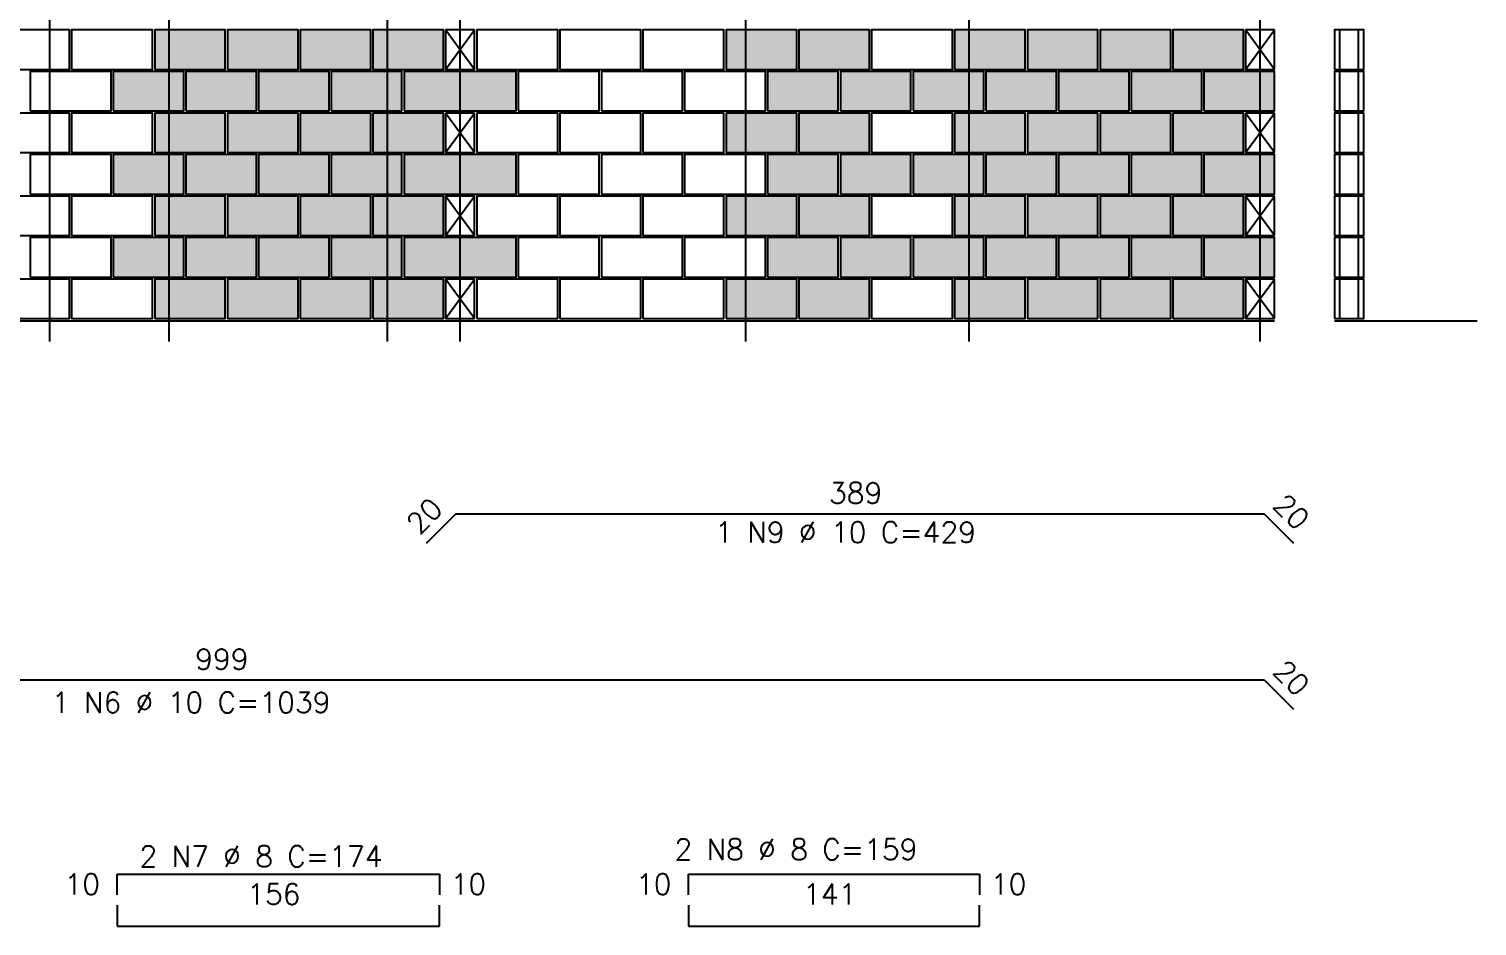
# Model space of a CAD drawing. Extents: x -1.9 to 86, y -1.5 to 61.
# Drawn here: x 36.5 to 50.43, y 43.11 to 51.75 of the extents above; entities that cross this region are included whole.
import ezdxf

# ---------------------------------------------------------------- set-up
doc = ezdxf.new("R2010")
doc.units = 0
doc.header["$MEASUREMENT"] = 0
for name, color, linetype in [('PENA_02', 2, 'CONTINUOUS'), ('PENA_03', 3, 'CONTINUOUS'), ('PENA_05', 5, 'CONTINUOUS'), ('PENA_19', 240, 'CONTINUOUS'), ('PENA_21', 100, 'CONTINUOUS')]:
    doc.layers.add(name, color=color, linetype=linetype)
doc.styles.get("Standard").update_dxf_attribs({"font": 'ROMANS.SHX'})

msp = doc.modelspace()

# ---------------------------------------------------------------- linework, layer by layer
at = {"layer": 'PENA_02', "linetype": 'Continuous'}
for p, q in [((40.785295, 51.738602), (40.505295, 51.738602)), ((40.505295, 51.738602), (40.505295, 51.358602)), ((40.785295, 51.358602), (40.785295, 51.738602)), ((48.485295, 51.738602), (48.205295, 51.738602)), ((48.205295, 51.738602), (48.205295, 51.358602)), ((48.485295, 51.358602), (48.485295, 51.738602)), ((40.505295, 51.358602), (40.785295, 51.358602)), ((48.205295, 51.358602), (48.485295, 51.358602)), ((40.785295, 50.938602), (40.505295, 50.938602)), ((40.505295, 50.938602), (40.505295, 50.558602)), ((40.785295, 50.558602), (40.785295, 50.938602)), ((48.485295, 50.938602), (48.205295, 50.938602)), ((48.205295, 50.938602), (48.205295, 50.558602)), ((48.485295, 50.558602), (48.485295, 50.938602)), ((40.505295, 50.558602), (40.785295, 50.558602)), ((48.205295, 50.558602), (48.485295, 50.558602)), ((40.785295, 50.138602), (40.505295, 50.138602)), ((40.505295, 50.138602), (40.505295, 49.758602)), ((40.785295, 49.758602), (40.785295, 50.138602)), ((48.485295, 50.138602), (48.205295, 50.138602)), ((48.205295, 50.138602), (48.205295, 49.758602)), ((48.485295, 49.758602), (48.485295, 50.138602)), ((40.505295, 49.758602), (40.785295, 49.758602)), ((48.205295, 49.758602), (48.485295, 49.758602)), ((40.785295, 49.338602), (40.505295, 49.338602)), ((40.505295, 49.338602), (40.505295, 48.958602)), ((40.785295, 48.958602), (40.785295, 49.338602)), ((48.485295, 49.338602), (48.205295, 49.338602)), ((48.205295, 49.338602), (48.205295, 48.958602)), ((48.485295, 48.958602), (48.485295, 49.338602)), ((8.005295, 48.938602), (48.485295, 48.938602)), ((40.505295, 48.958602), (40.785295, 48.958602)), ((48.205295, 48.958602), (48.485295, 48.958602))]:
    msp.add_line(p, q, dxfattribs=at)
for points in [[(36.105295, 51.358602), (36.885295, 51.358602), (36.885295, 51.738602), (36.105295, 51.738602), (36.105295, 51.358602)], [(36.905295, 51.358602), (37.685295, 51.358602), (37.685295, 51.738602), (36.905295, 51.738602), (36.905295, 51.358602)], [(37.705295, 51.358602), (38.385295, 51.358602), (38.385295, 51.738602), (37.705295, 51.738602), (37.705295, 51.358602)], [(38.405295, 51.358602), (39.085295, 51.358602), (39.085295, 51.738602), (38.405295, 51.738602), (38.405295, 51.358602)], [(39.105295, 51.358602), (39.785295, 51.358602), (39.785295, 51.738602), (39.105295, 51.738602), (39.105295, 51.358602)], [(39.805295, 51.358602), (40.485295, 51.358602), (40.485295, 51.738602), (39.805295, 51.738602), (39.805295, 51.358602)], [(40.805295, 51.358602), (41.585295, 51.358602), (41.585295, 51.738602), (40.805295, 51.738602), (40.805295, 51.358602)], [(41.605295, 51.358602), (42.385295, 51.358602), (42.385295, 51.738602), (41.605295, 51.738602), (41.605295, 51.358602)], [(42.405295, 51.358602), (43.185295, 51.358602), (43.185295, 51.738602), (42.405295, 51.738602), (42.405295, 51.358602)], [(43.205295, 51.358602), (43.885295, 51.358602), (43.885295, 51.738602), (43.205295, 51.738602), (43.205295, 51.358602)], [(43.905295, 51.358602), (44.585295, 51.358602), (44.585295, 51.738602), (43.905295, 51.738602), (43.905295, 51.358602)], [(44.605295, 51.358602), (45.385295, 51.358602), (45.385295, 51.738602), (44.605295, 51.738602), (44.605295, 51.358602)], [(45.405295, 51.358602), (46.085295, 51.358602), (46.085295, 51.738602), (45.405295, 51.738602), (45.405295, 51.358602)], [(46.105295, 51.358602), (46.785295, 51.358602), (46.785295, 51.738602), (46.105295, 51.738602), (46.105295, 51.358602)], [(46.805295, 51.358602), (47.485295, 51.358602), (47.485295, 51.738602), (46.805295, 51.738602), (46.805295, 51.358602)], [(47.505295, 51.358602), (48.185295, 51.358602), (48.185295, 51.738602), (47.505295, 51.738602), (47.505295, 51.358602)], [(36.505295, 50.958602), (37.285295, 50.958602), (37.285295, 51.338602), (36.505295, 51.338602), (36.505295, 50.958602)], [(37.305295, 50.958602), (37.985295, 50.958602), (37.985295, 51.338602), (37.305295, 51.338602), (37.305295, 50.958602)], [(38.005295, 50.958602), (38.685295, 50.958602), (38.685295, 51.338602), (38.005295, 51.338602), (38.005295, 50.958602)], [(38.705295, 50.958602), (39.385295, 50.958602), (39.385295, 51.338602), (38.705295, 51.338602), (38.705295, 50.958602)], [(39.405295, 50.958602), (40.085295, 50.958602), (40.085295, 51.338602), (39.405295, 51.338602), (39.405295, 50.958602)], [(40.105295, 50.958602), (41.185295, 50.958602), (41.185295, 51.338602), (40.105295, 51.338602), (40.105295, 50.958602)], [(41.205295, 50.958602), (41.985295, 50.958602), (41.985295, 51.338602), (41.205295, 51.338602), (41.205295, 50.958602)], [(42.005295, 50.958602), (42.785295, 50.958602), (42.785295, 51.338602), (42.005295, 51.338602), (42.005295, 50.958602)], [(42.805295, 50.958602), (43.585295, 50.958602), (43.585295, 51.338602), (42.805295, 51.338602), (42.805295, 50.958602)], [(43.605295, 50.958602), (44.285295, 50.958602), (44.285295, 51.338602), (43.605295, 51.338602), (43.605295, 50.958602)], [(44.305295, 50.958602), (44.985295, 50.958602), (44.985295, 51.338602), (44.305295, 51.338602), (44.305295, 50.958602)], [(45.005295, 50.958602), (45.685295, 50.958602), (45.685295, 51.338602), (45.005295, 51.338602), (45.005295, 50.958602)], [(45.705295, 50.958602), (46.385295, 50.958602), (46.385295, 51.338602), (45.705295, 51.338602), (45.705295, 50.958602)], [(46.405295, 50.958602), (47.085295, 50.958602), (47.085295, 51.338602), (46.405295, 51.338602), (46.405295, 50.958602)], [(47.105295, 50.958602), (47.785295, 50.958602), (47.785295, 51.338602), (47.105295, 51.338602), (47.105295, 50.958602)], [(47.805295, 50.958602), (48.485295, 50.958602), (48.485295, 51.338602), (47.805295, 51.338602), (47.805295, 50.958602)], [(36.105295, 50.558602), (36.885295, 50.558602), (36.885295, 50.938602), (36.105295, 50.938602), (36.105295, 50.558602)], [(36.905295, 50.558602), (37.685295, 50.558602), (37.685295, 50.938602), (36.905295, 50.938602), (36.905295, 50.558602)], [(37.705295, 50.558602), (38.385295, 50.558602), (38.385295, 50.938602), (37.705295, 50.938602), (37.705295, 50.558602)], [(38.405295, 50.558602), (39.085295, 50.558602), (39.085295, 50.938602), (38.405295, 50.938602), (38.405295, 50.558602)], [(39.105295, 50.558602), (39.785295, 50.558602), (39.785295, 50.938602), (39.105295, 50.938602), (39.105295, 50.558602)], [(39.805295, 50.558602), (40.485295, 50.558602), (40.485295, 50.938602), (39.805295, 50.938602), (39.805295, 50.558602)], [(40.805295, 50.558602), (41.585295, 50.558602), (41.585295, 50.938602), (40.805295, 50.938602), (40.805295, 50.558602)], [(41.605295, 50.558602), (42.385295, 50.558602), (42.385295, 50.938602), (41.605295, 50.938602), (41.605295, 50.558602)], [(42.405295, 50.558602), (43.185295, 50.558602), (43.185295, 50.938602), (42.405295, 50.938602), (42.405295, 50.558602)], [(43.205295, 50.558602), (43.885295, 50.558602), (43.885295, 50.938602), (43.205295, 50.938602), (43.205295, 50.558602)], [(43.905295, 50.558602), (44.585295, 50.558602), (44.585295, 50.938602), (43.905295, 50.938602), (43.905295, 50.558602)], [(44.605295, 50.558602), (45.385295, 50.558602), (45.385295, 50.938602), (44.605295, 50.938602), (44.605295, 50.558602)], [(45.405295, 50.558602), (46.085295, 50.558602), (46.085295, 50.938602), (45.405295, 50.938602), (45.405295, 50.558602)], [(46.105295, 50.558602), (46.785295, 50.558602), (46.785295, 50.938602), (46.105295, 50.938602), (46.105295, 50.558602)], [(46.805295, 50.558602), (47.485295, 50.558602), (47.485295, 50.938602), (46.805295, 50.938602), (46.805295, 50.558602)], [(47.505295, 50.558602), (48.185295, 50.558602), (48.185295, 50.938602), (47.505295, 50.938602), (47.505295, 50.558602)], [(36.505295, 50.158602), (37.285295, 50.158602), (37.285295, 50.538602), (36.505295, 50.538602), (36.505295, 50.158602)], [(37.305295, 50.158602), (37.985295, 50.158602), (37.985295, 50.538602), (37.305295, 50.538602), (37.305295, 50.158602)], [(38.005295, 50.158602), (38.685295, 50.158602), (38.685295, 50.538602), (38.005295, 50.538602), (38.005295, 50.158602)], [(38.705295, 50.158602), (39.385295, 50.158602), (39.385295, 50.538602), (38.705295, 50.538602), (38.705295, 50.158602)], [(39.405295, 50.158602), (40.085295, 50.158602), (40.085295, 50.538602), (39.405295, 50.538602), (39.405295, 50.158602)], [(40.105295, 50.158602), (41.185295, 50.158602), (41.185295, 50.538602), (40.105295, 50.538602), (40.105295, 50.158602)], [(41.205295, 50.158602), (41.985295, 50.158602), (41.985295, 50.538602), (41.205295, 50.538602), (41.205295, 50.158602)], [(42.005295, 50.158602), (42.785295, 50.158602), (42.785295, 50.538602), (42.005295, 50.538602), (42.005295, 50.158602)], [(42.805295, 50.158602), (43.585295, 50.158602), (43.585295, 50.538602), (42.805295, 50.538602), (42.805295, 50.158602)], [(43.605295, 50.158602), (44.285295, 50.158602), (44.285295, 50.538602), (43.605295, 50.538602), (43.605295, 50.158602)], [(44.305295, 50.158602), (44.985295, 50.158602), (44.985295, 50.538602), (44.305295, 50.538602), (44.305295, 50.158602)], [(45.005295, 50.158602), (45.685295, 50.158602), (45.685295, 50.538602), (45.005295, 50.538602), (45.005295, 50.158602)], [(45.705295, 50.158602), (46.385295, 50.158602), (46.385295, 50.538602), (45.705295, 50.538602), (45.705295, 50.158602)], [(46.405295, 50.158602), (47.085295, 50.158602), (47.085295, 50.538602), (46.405295, 50.538602), (46.405295, 50.158602)], [(47.105295, 50.158602), (47.785295, 50.158602), (47.785295, 50.538602), (47.105295, 50.538602), (47.105295, 50.158602)], [(47.805295, 50.158602), (48.485295, 50.158602), (48.485295, 50.538602), (47.805295, 50.538602), (47.805295, 50.158602)], [(36.105295, 49.758602), (36.885295, 49.758602), (36.885295, 50.138602), (36.105295, 50.138602), (36.105295, 49.758602)], [(36.905295, 49.758602), (37.685295, 49.758602), (37.685295, 50.138602), (36.905295, 50.138602), (36.905295, 49.758602)], [(37.705295, 49.758602), (38.385295, 49.758602), (38.385295, 50.138602), (37.705295, 50.138602), (37.705295, 49.758602)], [(38.405295, 49.758602), (39.085295, 49.758602), (39.085295, 50.138602), (38.405295, 50.138602), (38.405295, 49.758602)], [(39.105295, 49.758602), (39.785295, 49.758602), (39.785295, 50.138602), (39.105295, 50.138602), (39.105295, 49.758602)], [(39.805295, 49.758602), (40.485295, 49.758602), (40.485295, 50.138602), (39.805295, 50.138602), (39.805295, 49.758602)], [(40.805295, 49.758602), (41.585295, 49.758602), (41.585295, 50.138602), (40.805295, 50.138602), (40.805295, 49.758602)], [(41.605295, 49.758602), (42.385295, 49.758602), (42.385295, 50.138602), (41.605295, 50.138602), (41.605295, 49.758602)], [(42.405295, 49.758602), (43.185295, 49.758602), (43.185295, 50.138602), (42.405295, 50.138602), (42.405295, 49.758602)], [(43.205295, 49.758602), (43.885295, 49.758602), (43.885295, 50.138602), (43.205295, 50.138602), (43.205295, 49.758602)], [(43.905295, 49.758602), (44.585295, 49.758602), (44.585295, 50.138602), (43.905295, 50.138602), (43.905295, 49.758602)], [(44.605295, 49.758602), (45.385295, 49.758602), (45.385295, 50.138602), (44.605295, 50.138602), (44.605295, 49.758602)], [(45.405295, 49.758602), (46.085295, 49.758602), (46.085295, 50.138602), (45.405295, 50.138602), (45.405295, 49.758602)], [(46.105295, 49.758602), (46.785295, 49.758602), (46.785295, 50.138602), (46.105295, 50.138602), (46.105295, 49.758602)], [(46.805295, 49.758602), (47.485295, 49.758602), (47.485295, 50.138602), (46.805295, 50.138602), (46.805295, 49.758602)], [(47.505295, 49.758602), (48.185295, 49.758602), (48.185295, 50.138602), (47.505295, 50.138602), (47.505295, 49.758602)], [(36.505295, 49.358602), (37.285295, 49.358602), (37.285295, 49.738602), (36.505295, 49.738602), (36.505295, 49.358602)], [(37.305295, 49.358602), (37.985295, 49.358602), (37.985295, 49.738602), (37.305295, 49.738602), (37.305295, 49.358602)], [(38.005295, 49.358602), (38.685295, 49.358602), (38.685295, 49.738602), (38.005295, 49.738602), (38.005295, 49.358602)], [(38.705295, 49.358602), (39.385295, 49.358602), (39.385295, 49.738602), (38.705295, 49.738602), (38.705295, 49.358602)], [(39.405295, 49.358602), (40.085295, 49.358602), (40.085295, 49.738602), (39.405295, 49.738602), (39.405295, 49.358602)], [(40.105295, 49.358602), (41.185295, 49.358602), (41.185295, 49.738602), (40.105295, 49.738602), (40.105295, 49.358602)], [(41.205295, 49.358602), (41.985295, 49.358602), (41.985295, 49.738602), (41.205295, 49.738602), (41.205295, 49.358602)], [(42.005295, 49.358602), (42.785295, 49.358602), (42.785295, 49.738602), (42.005295, 49.738602), (42.005295, 49.358602)], [(42.805295, 49.358602), (43.585295, 49.358602), (43.585295, 49.738602), (42.805295, 49.738602), (42.805295, 49.358602)], [(43.605295, 49.358602), (44.285295, 49.358602), (44.285295, 49.738602), (43.605295, 49.738602), (43.605295, 49.358602)], [(44.305295, 49.358602), (44.985295, 49.358602), (44.985295, 49.738602), (44.305295, 49.738602), (44.305295, 49.358602)], [(45.005295, 49.358602), (45.685295, 49.358602), (45.685295, 49.738602), (45.005295, 49.738602), (45.005295, 49.358602)], [(45.705295, 49.358602), (46.385295, 49.358602), (46.385295, 49.738602), (45.705295, 49.738602), (45.705295, 49.358602)], [(46.405295, 49.358602), (47.085295, 49.358602), (47.085295, 49.738602), (46.405295, 49.738602), (46.405295, 49.358602)], [(47.105295, 49.358602), (47.785295, 49.358602), (47.785295, 49.738602), (47.105295, 49.738602), (47.105295, 49.358602)], [(47.805295, 49.358602), (48.485295, 49.358602), (48.485295, 49.738602), (47.805295, 49.738602), (47.805295, 49.358602)], [(36.105295, 48.958602), (36.885295, 48.958602), (36.885295, 49.338602), (36.105295, 49.338602), (36.105295, 48.958602)], [(36.905295, 48.958602), (37.685295, 48.958602), (37.685295, 49.338602), (36.905295, 49.338602), (36.905295, 48.958602)], [(37.705295, 48.958602), (38.385295, 48.958602), (38.385295, 49.338602), (37.705295, 49.338602), (37.705295, 48.958602)], [(38.405295, 48.958602), (39.085295, 48.958602), (39.085295, 49.338602), (38.405295, 49.338602), (38.405295, 48.958602)], [(39.105295, 48.958602), (39.785295, 48.958602), (39.785295, 49.338602), (39.105295, 49.338602), (39.105295, 48.958602)], [(39.805295, 48.958602), (40.485295, 48.958602), (40.485295, 49.338602), (39.805295, 49.338602), (39.805295, 48.958602)], [(40.805295, 48.958602), (41.585295, 48.958602), (41.585295, 49.338602), (40.805295, 49.338602), (40.805295, 48.958602)], [(41.605295, 48.958602), (42.385295, 48.958602), (42.385295, 49.338602), (41.605295, 49.338602), (41.605295, 48.958602)], [(42.405295, 48.958602), (43.185295, 48.958602), (43.185295, 49.338602), (42.405295, 49.338602), (42.405295, 48.958602)], [(43.205295, 48.958602), (43.885295, 48.958602), (43.885295, 49.338602), (43.205295, 49.338602), (43.205295, 48.958602)], [(43.905295, 48.958602), (44.585295, 48.958602), (44.585295, 49.338602), (43.905295, 49.338602), (43.905295, 48.958602)], [(44.605295, 48.958602), (45.385295, 48.958602), (45.385295, 49.338602), (44.605295, 49.338602), (44.605295, 48.958602)], [(45.405295, 48.958602), (46.085295, 48.958602), (46.085295, 49.338602), (45.405295, 49.338602), (45.405295, 48.958602)], [(46.105295, 48.958602), (46.785295, 48.958602), (46.785295, 49.338602), (46.105295, 49.338602), (46.105295, 48.958602)], [(46.805295, 48.958602), (47.485295, 48.958602), (47.485295, 49.338602), (46.805295, 49.338602), (46.805295, 48.958602)], [(47.505295, 48.958602), (48.185295, 48.958602), (48.185295, 49.338602), (47.505295, 49.338602), (47.505295, 48.958602)]]:
    msp.add_lwpolyline(points, dxfattribs=at)
at = {"layer": 'PENA_03', "linetype": 'Continuous'}
for p, q in [((40.505295, 51.358602), (40.785295, 51.738602)), ((40.785295, 51.358602), (40.505295, 51.738602)), ((48.205295, 51.358602), (48.485295, 51.738602)), ((48.485295, 51.358602), (48.205295, 51.738602)), ((49.113351, 51.358602), (49.113351, 51.738602)), ((49.293351, 51.358602), (49.293351, 51.738602)), ((49.113351, 50.958602), (49.113351, 51.338602)), ((49.293351, 50.958602), (49.293351, 51.338602)), ((40.505295, 50.558602), (40.785295, 50.938602)), ((40.785295, 50.558602), (40.505295, 50.938602)), ((48.205295, 50.558602), (48.485295, 50.938602)), ((48.485295, 50.558602), (48.205295, 50.938602)), ((49.113351, 50.558602), (49.113351, 50.938602)), ((49.293351, 50.558602), (49.293351, 50.938602)), ((49.113351, 50.158602), (49.113351, 50.538602)), ((49.293351, 50.158602), (49.293351, 50.538602)), ((40.505295, 49.758602), (40.785295, 50.138602)), ((40.785295, 49.758602), (40.505295, 50.138602)), ((48.205295, 49.758602), (48.485295, 50.138602)), ((48.485295, 49.758602), (48.205295, 50.138602)), ((49.113351, 49.758602), (49.113351, 50.138602)), ((49.293351, 49.758602), (49.293351, 50.138602)), ((49.113351, 49.358602), (49.113351, 49.738602)), ((49.293351, 49.358602), (49.293351, 49.738602)), ((40.505295, 48.958602), (40.785295, 49.338602)), ((40.785295, 48.958602), (40.505295, 49.338602)), ((48.205295, 48.958602), (48.485295, 49.338602)), ((48.485295, 48.958602), (48.205295, 49.338602)), ((49.113351, 48.958602), (49.113351, 49.338602)), ((49.293351, 48.958602), (49.293351, 49.338602)), ((49.063351, 48.938602), (50.43403, 48.938602))]:
    msp.add_line(p, q, dxfattribs=at)
for points in [[(49.063351, 51.358602), (49.343351, 51.358602), (49.343351, 51.738602), (49.063351, 51.738602), (49.063351, 51.358602)], [(49.063351, 50.958602), (49.343351, 50.958602), (49.343351, 51.338602), (49.063351, 51.338602), (49.063351, 50.958602)], [(49.063351, 50.558602), (49.343351, 50.558602), (49.343351, 50.938602), (49.063351, 50.938602), (49.063351, 50.558602)], [(49.063351, 50.158602), (49.343351, 50.158602), (49.343351, 50.538602), (49.063351, 50.538602), (49.063351, 50.158602)], [(49.063351, 49.758602), (49.343351, 49.758602), (49.343351, 50.138602), (49.063351, 50.138602), (49.063351, 49.758602)], [(49.063351, 49.358602), (49.343351, 49.358602), (49.343351, 49.738602), (49.063351, 49.738602), (49.063351, 49.358602)], [(49.063351, 48.958602), (49.343351, 48.958602), (49.343351, 49.338602), (49.063351, 49.338602), (49.063351, 48.958602)]]:
    msp.add_lwpolyline(points, dxfattribs=at)
at = {"layer": 'PENA_05', "linetype": 'Continuous'}
for p, q in [((36.695295, 48.738602), (36.695295, 55.698602)), ((37.845295, 48.738602), (37.845295, 55.698602)), ((39.945295, 48.738602), (39.945295, 55.698602)), ((40.645295, 48.738602), (40.645295, 55.698602)), ((43.395295, 48.738602), (43.395295, 55.698602)), ((45.545295, 48.738602), (45.545295, 55.698602)), ((48.345295, 48.738602), (48.345295, 55.698602)), ((40.322452, 46.795906), (40.605295, 47.078749)), ((40.605295, 47.078749), (48.385295, 47.078749)), ((48.385295, 47.078749), (48.668138, 46.795906)), ((28.405295, 45.478749), (48.385295, 45.478749)), ((48.385295, 45.478749), (48.668138, 45.195906)), ((37.344911, 43.408408), (37.344911, 43.608408)), ((37.344911, 43.608408), (40.445295, 43.608408)), ((40.445295, 43.608408), (40.445295, 43.408408)), ((42.845295, 43.408408), (42.845295, 43.608408)), ((42.845295, 43.608408), (45.645295, 43.608408)), ((45.645295, 43.608408), (45.645295, 43.408408)), ((37.344911, 43.308408), (37.344911, 43.108408)), ((40.445295, 43.108408), (40.445295, 43.308408)), ((42.845295, 43.308408), (42.845295, 43.108408)), ((45.645295, 43.108408), (45.645295, 43.308408)), ((37.344911, 43.108408), (40.445295, 43.108408)), ((42.845295, 43.108408), (45.645295, 43.108408))]:
    msp.add_line(p, q, dxfattribs=at)
at = {"layer": 'PENA_19', "linetype": 'Continuous'}
for points in [[(40.105295, 50.958602), (41.185295, 50.958602), (41.185295, 51.338602), (40.105295, 51.338602), (40.105295, 50.958602)], [(40.105295, 50.158602), (41.185295, 50.158602), (41.185295, 50.538602), (40.105295, 50.538602), (40.105295, 50.158602)], [(40.105295, 49.358602), (41.185295, 49.358602), (41.185295, 49.738602), (40.105295, 49.738602), (40.105295, 49.358602)]]:
    msp.add_lwpolyline(points, dxfattribs=at)
for points in [[(40.105295, 50.958602), (41.185295, 50.958602), (41.185295, 51.338602)], [(40.105295, 50.958602), (41.185295, 51.338602), (40.105295, 51.338602)], [(40.105295, 50.958602), (40.105295, 51.338602), (40.105295, 50.958602)], [(40.105295, 50.158602), (41.185295, 50.158602), (41.185295, 50.538602)], [(40.105295, 50.158602), (41.185295, 50.538602), (40.105295, 50.538602)], [(40.105295, 50.158602), (40.105295, 50.538602), (40.105295, 50.158602)], [(40.105295, 49.358602), (41.185295, 49.358602), (41.185295, 49.738602)], [(40.105295, 49.358602), (41.185295, 49.738602), (40.105295, 49.738602)], [(40.105295, 49.358602), (40.105295, 49.738602), (40.105295, 49.358602)]]:
    msp.add_solid(points, dxfattribs=at)
at = {"layer": 'PENA_21', "linetype": 'Continuous'}
for points in [[(37.705295, 51.358602), (38.385295, 51.358602), (38.385295, 51.738602), (37.705295, 51.738602), (37.705295, 51.358602)], [(38.405295, 51.358602), (39.085295, 51.358602), (39.085295, 51.738602), (38.405295, 51.738602), (38.405295, 51.358602)], [(39.105295, 51.358602), (39.785295, 51.358602), (39.785295, 51.738602), (39.105295, 51.738602), (39.105295, 51.358602)], [(39.805295, 51.358602), (40.485295, 51.358602), (40.485295, 51.738602), (39.805295, 51.738602), (39.805295, 51.358602)], [(43.205295, 51.358602), (43.885295, 51.358602), (43.885295, 51.738602), (43.205295, 51.738602), (43.205295, 51.358602)], [(43.905295, 51.358602), (44.585295, 51.358602), (44.585295, 51.738602), (43.905295, 51.738602), (43.905295, 51.358602)], [(45.405295, 51.358602), (46.085295, 51.358602), (46.085295, 51.738602), (45.405295, 51.738602), (45.405295, 51.358602)], [(46.105295, 51.358602), (46.785295, 51.358602), (46.785295, 51.738602), (46.105295, 51.738602), (46.105295, 51.358602)], [(46.805295, 51.358602), (47.485295, 51.358602), (47.485295, 51.738602), (46.805295, 51.738602), (46.805295, 51.358602)], [(47.505295, 51.358602), (48.185295, 51.358602), (48.185295, 51.738602), (47.505295, 51.738602), (47.505295, 51.358602)], [(37.305295, 50.958602), (37.985295, 50.958602), (37.985295, 51.338602), (37.305295, 51.338602), (37.305295, 50.958602)], [(38.005295, 50.958602), (38.685295, 50.958602), (38.685295, 51.338602), (38.005295, 51.338602), (38.005295, 50.958602)], [(38.705295, 50.958602), (39.385295, 50.958602), (39.385295, 51.338602), (38.705295, 51.338602), (38.705295, 50.958602)], [(39.405295, 50.958602), (40.085295, 50.958602), (40.085295, 51.338602), (39.405295, 51.338602), (39.405295, 50.958602)], [(43.605295, 50.958602), (44.285295, 50.958602), (44.285295, 51.338602), (43.605295, 51.338602), (43.605295, 50.958602)], [(44.305295, 50.958602), (44.985295, 50.958602), (44.985295, 51.338602), (44.305295, 51.338602), (44.305295, 50.958602)], [(45.005295, 50.958602), (45.685295, 50.958602), (45.685295, 51.338602), (45.005295, 51.338602), (45.005295, 50.958602)], [(45.705295, 50.958602), (46.385295, 50.958602), (46.385295, 51.338602), (45.705295, 51.338602), (45.705295, 50.958602)], [(46.405295, 50.958602), (47.085295, 50.958602), (47.085295, 51.338602), (46.405295, 51.338602), (46.405295, 50.958602)], [(47.105295, 50.958602), (47.785295, 50.958602), (47.785295, 51.338602), (47.105295, 51.338602), (47.105295, 50.958602)], [(47.805295, 50.958602), (48.485295, 50.958602), (48.485295, 51.338602), (47.805295, 51.338602), (47.805295, 50.958602)], [(37.705295, 50.558602), (38.385295, 50.558602), (38.385295, 50.938602), (37.705295, 50.938602), (37.705295, 50.558602)], [(38.405295, 50.558602), (39.085295, 50.558602), (39.085295, 50.938602), (38.405295, 50.938602), (38.405295, 50.558602)], [(39.105295, 50.558602), (39.785295, 50.558602), (39.785295, 50.938602), (39.105295, 50.938602), (39.105295, 50.558602)], [(39.805295, 50.558602), (40.485295, 50.558602), (40.485295, 50.938602), (39.805295, 50.938602), (39.805295, 50.558602)], [(43.205295, 50.558602), (43.885295, 50.558602), (43.885295, 50.938602), (43.205295, 50.938602), (43.205295, 50.558602)], [(43.905295, 50.558602), (44.585295, 50.558602), (44.585295, 50.938602), (43.905295, 50.938602), (43.905295, 50.558602)], [(45.405295, 50.558602), (46.085295, 50.558602), (46.085295, 50.938602), (45.405295, 50.938602), (45.405295, 50.558602)], [(46.105295, 50.558602), (46.785295, 50.558602), (46.785295, 50.938602), (46.105295, 50.938602), (46.105295, 50.558602)], [(46.805295, 50.558602), (47.485295, 50.558602), (47.485295, 50.938602), (46.805295, 50.938602), (46.805295, 50.558602)], [(47.505295, 50.558602), (48.185295, 50.558602), (48.185295, 50.938602), (47.505295, 50.938602), (47.505295, 50.558602)], [(37.305295, 50.158602), (37.985295, 50.158602), (37.985295, 50.538602), (37.305295, 50.538602), (37.305295, 50.158602)], [(38.005295, 50.158602), (38.685295, 50.158602), (38.685295, 50.538602), (38.005295, 50.538602), (38.005295, 50.158602)], [(38.705295, 50.158602), (39.385295, 50.158602), (39.385295, 50.538602), (38.705295, 50.538602), (38.705295, 50.158602)], [(39.405295, 50.158602), (40.085295, 50.158602), (40.085295, 50.538602), (39.405295, 50.538602), (39.405295, 50.158602)], [(43.605295, 50.158602), (44.285295, 50.158602), (44.285295, 50.538602), (43.605295, 50.538602), (43.605295, 50.158602)], [(44.305295, 50.158602), (44.985295, 50.158602), (44.985295, 50.538602), (44.305295, 50.538602), (44.305295, 50.158602)], [(45.005295, 50.158602), (45.685295, 50.158602), (45.685295, 50.538602), (45.005295, 50.538602), (45.005295, 50.158602)], [(45.705295, 50.158602), (46.385295, 50.158602), (46.385295, 50.538602), (45.705295, 50.538602), (45.705295, 50.158602)], [(46.405295, 50.158602), (47.085295, 50.158602), (47.085295, 50.538602), (46.405295, 50.538602), (46.405295, 50.158602)], [(47.105295, 50.158602), (47.785295, 50.158602), (47.785295, 50.538602), (47.105295, 50.538602), (47.105295, 50.158602)], [(47.805295, 50.158602), (48.485295, 50.158602), (48.485295, 50.538602), (47.805295, 50.538602), (47.805295, 50.158602)], [(37.705295, 49.758602), (38.385295, 49.758602), (38.385295, 50.138602), (37.705295, 50.138602), (37.705295, 49.758602)], [(38.405295, 49.758602), (39.085295, 49.758602), (39.085295, 50.138602), (38.405295, 50.138602), (38.405295, 49.758602)], [(39.105295, 49.758602), (39.785295, 49.758602), (39.785295, 50.138602), (39.105295, 50.138602), (39.105295, 49.758602)], [(39.805295, 49.758602), (40.485295, 49.758602), (40.485295, 50.138602), (39.805295, 50.138602), (39.805295, 49.758602)], [(43.205295, 49.758602), (43.885295, 49.758602), (43.885295, 50.138602), (43.205295, 50.138602), (43.205295, 49.758602)], [(43.905295, 49.758602), (44.585295, 49.758602), (44.585295, 50.138602), (43.905295, 50.138602), (43.905295, 49.758602)], [(45.405295, 49.758602), (46.085295, 49.758602), (46.085295, 50.138602), (45.405295, 50.138602), (45.405295, 49.758602)], [(46.105295, 49.758602), (46.785295, 49.758602), (46.785295, 50.138602), (46.105295, 50.138602), (46.105295, 49.758602)], [(46.805295, 49.758602), (47.485295, 49.758602), (47.485295, 50.138602), (46.805295, 50.138602), (46.805295, 49.758602)], [(47.505295, 49.758602), (48.185295, 49.758602), (48.185295, 50.138602), (47.505295, 50.138602), (47.505295, 49.758602)], [(37.305295, 49.358602), (37.985295, 49.358602), (37.985295, 49.738602), (37.305295, 49.738602), (37.305295, 49.358602)], [(38.005295, 49.358602), (38.685295, 49.358602), (38.685295, 49.738602), (38.005295, 49.738602), (38.005295, 49.358602)], [(38.705295, 49.358602), (39.385295, 49.358602), (39.385295, 49.738602), (38.705295, 49.738602), (38.705295, 49.358602)], [(39.405295, 49.358602), (40.085295, 49.358602), (40.085295, 49.738602), (39.405295, 49.738602), (39.405295, 49.358602)], [(43.605295, 49.358602), (44.285295, 49.358602), (44.285295, 49.738602), (43.605295, 49.738602), (43.605295, 49.358602)], [(44.305295, 49.358602), (44.985295, 49.358602), (44.985295, 49.738602), (44.305295, 49.738602), (44.305295, 49.358602)], [(45.005295, 49.358602), (45.685295, 49.358602), (45.685295, 49.738602), (45.005295, 49.738602), (45.005295, 49.358602)], [(45.705295, 49.358602), (46.385295, 49.358602), (46.385295, 49.738602), (45.705295, 49.738602), (45.705295, 49.358602)], [(46.405295, 49.358602), (47.085295, 49.358602), (47.085295, 49.738602), (46.405295, 49.738602), (46.405295, 49.358602)], [(47.105295, 49.358602), (47.785295, 49.358602), (47.785295, 49.738602), (47.105295, 49.738602), (47.105295, 49.358602)], [(47.805295, 49.358602), (48.485295, 49.358602), (48.485295, 49.738602), (47.805295, 49.738602), (47.805295, 49.358602)], [(37.705295, 48.958602), (38.385295, 48.958602), (38.385295, 49.338602), (37.705295, 49.338602), (37.705295, 48.958602)], [(38.405295, 48.958602), (39.085295, 48.958602), (39.085295, 49.338602), (38.405295, 49.338602), (38.405295, 48.958602)], [(39.105295, 48.958602), (39.785295, 48.958602), (39.785295, 49.338602), (39.105295, 49.338602), (39.105295, 48.958602)], [(39.805295, 48.958602), (40.485295, 48.958602), (40.485295, 49.338602), (39.805295, 49.338602), (39.805295, 48.958602)], [(43.205295, 48.958602), (43.885295, 48.958602), (43.885295, 49.338602), (43.205295, 49.338602), (43.205295, 48.958602)], [(43.905295, 48.958602), (44.585295, 48.958602), (44.585295, 49.338602), (43.905295, 49.338602), (43.905295, 48.958602)], [(45.405295, 48.958602), (46.085295, 48.958602), (46.085295, 49.338602), (45.405295, 49.338602), (45.405295, 48.958602)], [(46.105295, 48.958602), (46.785295, 48.958602), (46.785295, 49.338602), (46.105295, 49.338602), (46.105295, 48.958602)], [(46.805295, 48.958602), (47.485295, 48.958602), (47.485295, 49.338602), (46.805295, 49.338602), (46.805295, 48.958602)], [(47.505295, 48.958602), (48.185295, 48.958602), (48.185295, 49.338602), (47.505295, 49.338602), (47.505295, 48.958602)]]:
    msp.add_lwpolyline(points, dxfattribs=at)
for points in [[(37.705295, 51.358602), (38.385295, 51.358602), (38.385295, 51.738602)], [(37.705295, 51.358602), (38.385295, 51.738602), (37.705295, 51.738602)], [(37.705295, 51.358602), (37.705295, 51.738602), (37.705295, 51.358602)], [(38.405295, 51.358602), (39.085295, 51.358602), (39.085295, 51.738602)], [(38.405295, 51.358602), (39.085295, 51.738602), (38.405295, 51.738602)], [(38.405295, 51.358602), (38.405295, 51.738602), (38.405295, 51.358602)], [(39.105295, 51.358602), (39.785295, 51.358602), (39.785295, 51.738602)], [(39.105295, 51.358602), (39.785295, 51.738602), (39.105295, 51.738602)], [(39.105295, 51.358602), (39.105295, 51.738602), (39.105295, 51.358602)], [(39.805295, 51.358602), (40.485295, 51.358602), (40.485295, 51.738602)], [(39.805295, 51.358602), (40.485295, 51.738602), (39.805295, 51.738602)], [(39.805295, 51.358602), (39.805295, 51.738602), (39.805295, 51.358602)], [(43.205295, 51.358602), (43.885295, 51.358602), (43.885295, 51.738602)], [(43.205295, 51.358602), (43.885295, 51.738602), (43.205295, 51.738602)], [(43.205295, 51.358602), (43.205295, 51.738602), (43.205295, 51.358602)], [(43.905295, 51.358602), (44.585295, 51.358602), (44.585295, 51.738602)], [(43.905295, 51.358602), (44.585295, 51.738602), (43.905295, 51.738602)], [(43.905295, 51.358602), (43.905295, 51.738602), (43.905295, 51.358602)], [(45.405295, 51.358602), (46.085295, 51.358602), (46.085295, 51.738602)], [(45.405295, 51.358602), (46.085295, 51.738602), (45.405295, 51.738602)], [(45.405295, 51.358602), (45.405295, 51.738602), (45.405295, 51.358602)], [(46.105295, 51.358602), (46.785295, 51.358602), (46.785295, 51.738602)], [(46.105295, 51.358602), (46.785295, 51.738602), (46.105295, 51.738602)], [(46.105295, 51.358602), (46.105295, 51.738602), (46.105295, 51.358602)], [(46.805295, 51.358602), (47.485295, 51.358602), (47.485295, 51.738602)], [(46.805295, 51.358602), (47.485295, 51.738602), (46.805295, 51.738602)], [(46.805295, 51.358602), (46.805295, 51.738602), (46.805295, 51.358602)], [(47.505295, 51.358602), (48.185295, 51.358602), (48.185295, 51.738602)], [(47.505295, 51.358602), (48.185295, 51.738602), (47.505295, 51.738602)], [(47.505295, 51.358602), (47.505295, 51.738602), (47.505295, 51.358602)], [(37.305295, 50.958602), (37.985295, 50.958602), (37.985295, 51.338602)], [(37.305295, 50.958602), (37.985295, 51.338602), (37.305295, 51.338602)], [(37.305295, 50.958602), (37.305295, 51.338602), (37.305295, 50.958602)], [(38.005295, 50.958602), (38.685295, 50.958602), (38.685295, 51.338602)], [(38.005295, 50.958602), (38.685295, 51.338602), (38.005295, 51.338602)], [(38.005295, 50.958602), (38.005295, 51.338602), (38.005295, 50.958602)], [(38.705295, 50.958602), (39.385295, 50.958602), (39.385295, 51.338602)], [(38.705295, 50.958602), (39.385295, 51.338602), (38.705295, 51.338602)], [(38.705295, 50.958602), (38.705295, 51.338602), (38.705295, 50.958602)], [(39.405295, 50.958602), (40.085295, 50.958602), (40.085295, 51.338602)], [(39.405295, 50.958602), (40.085295, 51.338602), (39.405295, 51.338602)], [(39.405295, 50.958602), (39.405295, 51.338602), (39.405295, 50.958602)], [(43.605295, 50.958602), (44.285295, 50.958602), (44.285295, 51.338602)], [(43.605295, 50.958602), (44.285295, 51.338602), (43.605295, 51.338602)], [(43.605295, 50.958602), (43.605295, 51.338602), (43.605295, 50.958602)], [(44.305295, 50.958602), (44.985295, 50.958602), (44.985295, 51.338602)], [(44.305295, 50.958602), (44.985295, 51.338602), (44.305295, 51.338602)], [(44.305295, 50.958602), (44.305295, 51.338602), (44.305295, 50.958602)], [(45.005295, 50.958602), (45.685295, 50.958602), (45.685295, 51.338602)], [(45.005295, 50.958602), (45.685295, 51.338602), (45.005295, 51.338602)], [(45.005295, 50.958602), (45.005295, 51.338602), (45.005295, 50.958602)], [(45.705295, 50.958602), (46.385295, 50.958602), (46.385295, 51.338602)], [(45.705295, 50.958602), (46.385295, 51.338602), (45.705295, 51.338602)], [(45.705295, 50.958602), (45.705295, 51.338602), (45.705295, 50.958602)], [(46.405295, 50.958602), (47.085295, 50.958602), (47.085295, 51.338602)], [(46.405295, 50.958602), (47.085295, 51.338602), (46.405295, 51.338602)], [(46.405295, 50.958602), (46.405295, 51.338602), (46.405295, 50.958602)], [(47.105295, 50.958602), (47.785295, 50.958602), (47.785295, 51.338602)], [(47.105295, 50.958602), (47.785295, 51.338602), (47.105295, 51.338602)], [(47.105295, 50.958602), (47.105295, 51.338602), (47.105295, 50.958602)], [(47.805295, 50.958602), (48.485295, 50.958602), (48.485295, 51.338602)], [(47.805295, 50.958602), (48.485295, 51.338602), (47.805295, 51.338602)], [(47.805295, 50.958602), (47.805295, 51.338602), (47.805295, 50.958602)], [(37.705295, 50.558602), (38.385295, 50.558602), (38.385295, 50.938602)], [(37.705295, 50.558602), (38.385295, 50.938602), (37.705295, 50.938602)], [(37.705295, 50.558602), (37.705295, 50.938602), (37.705295, 50.558602)], [(38.405295, 50.558602), (39.085295, 50.558602), (39.085295, 50.938602)], [(38.405295, 50.558602), (39.085295, 50.938602), (38.405295, 50.938602)], [(38.405295, 50.558602), (38.405295, 50.938602), (38.405295, 50.558602)], [(39.105295, 50.558602), (39.785295, 50.558602), (39.785295, 50.938602)], [(39.105295, 50.558602), (39.785295, 50.938602), (39.105295, 50.938602)], [(39.105295, 50.558602), (39.105295, 50.938602), (39.105295, 50.558602)], [(39.805295, 50.558602), (40.485295, 50.558602), (40.485295, 50.938602)], [(39.805295, 50.558602), (40.485295, 50.938602), (39.805295, 50.938602)], [(39.805295, 50.558602), (39.805295, 50.938602), (39.805295, 50.558602)], [(43.205295, 50.558602), (43.885295, 50.558602), (43.885295, 50.938602)], [(43.205295, 50.558602), (43.885295, 50.938602), (43.205295, 50.938602)], [(43.205295, 50.558602), (43.205295, 50.938602), (43.205295, 50.558602)], [(43.905295, 50.558602), (44.585295, 50.558602), (44.585295, 50.938602)], [(43.905295, 50.558602), (44.585295, 50.938602), (43.905295, 50.938602)], [(43.905295, 50.558602), (43.905295, 50.938602), (43.905295, 50.558602)], [(45.405295, 50.558602), (46.085295, 50.558602), (46.085295, 50.938602)], [(45.405295, 50.558602), (46.085295, 50.938602), (45.405295, 50.938602)], [(45.405295, 50.558602), (45.405295, 50.938602), (45.405295, 50.558602)], [(46.105295, 50.558602), (46.785295, 50.558602), (46.785295, 50.938602)], [(46.105295, 50.558602), (46.785295, 50.938602), (46.105295, 50.938602)], [(46.105295, 50.558602), (46.105295, 50.938602), (46.105295, 50.558602)], [(46.805295, 50.558602), (47.485295, 50.558602), (47.485295, 50.938602)], [(46.805295, 50.558602), (47.485295, 50.938602), (46.805295, 50.938602)], [(46.805295, 50.558602), (46.805295, 50.938602), (46.805295, 50.558602)], [(47.505295, 50.558602), (48.185295, 50.558602), (48.185295, 50.938602)], [(47.505295, 50.558602), (48.185295, 50.938602), (47.505295, 50.938602)], [(47.505295, 50.558602), (47.505295, 50.938602), (47.505295, 50.558602)], [(37.305295, 50.158602), (37.985295, 50.158602), (37.985295, 50.538602)], [(37.305295, 50.158602), (37.985295, 50.538602), (37.305295, 50.538602)], [(37.305295, 50.158602), (37.305295, 50.538602), (37.305295, 50.158602)], [(38.005295, 50.158602), (38.685295, 50.158602), (38.685295, 50.538602)], [(38.005295, 50.158602), (38.685295, 50.538602), (38.005295, 50.538602)], [(38.005295, 50.158602), (38.005295, 50.538602), (38.005295, 50.158602)], [(38.705295, 50.158602), (39.385295, 50.158602), (39.385295, 50.538602)], [(38.705295, 50.158602), (39.385295, 50.538602), (38.705295, 50.538602)], [(38.705295, 50.158602), (38.705295, 50.538602), (38.705295, 50.158602)], [(39.405295, 50.158602), (40.085295, 50.158602), (40.085295, 50.538602)], [(39.405295, 50.158602), (40.085295, 50.538602), (39.405295, 50.538602)], [(39.405295, 50.158602), (39.405295, 50.538602), (39.405295, 50.158602)], [(43.605295, 50.158602), (44.285295, 50.158602), (44.285295, 50.538602)], [(43.605295, 50.158602), (44.285295, 50.538602), (43.605295, 50.538602)], [(43.605295, 50.158602), (43.605295, 50.538602), (43.605295, 50.158602)], [(44.305295, 50.158602), (44.985295, 50.158602), (44.985295, 50.538602)], [(44.305295, 50.158602), (44.985295, 50.538602), (44.305295, 50.538602)], [(44.305295, 50.158602), (44.305295, 50.538602), (44.305295, 50.158602)], [(45.005295, 50.158602), (45.685295, 50.158602), (45.685295, 50.538602)], [(45.005295, 50.158602), (45.685295, 50.538602), (45.005295, 50.538602)], [(45.005295, 50.158602), (45.005295, 50.538602), (45.005295, 50.158602)], [(45.705295, 50.158602), (46.385295, 50.158602), (46.385295, 50.538602)], [(45.705295, 50.158602), (46.385295, 50.538602), (45.705295, 50.538602)], [(45.705295, 50.158602), (45.705295, 50.538602), (45.705295, 50.158602)], [(46.405295, 50.158602), (47.085295, 50.158602), (47.085295, 50.538602)], [(46.405295, 50.158602), (47.085295, 50.538602), (46.405295, 50.538602)], [(46.405295, 50.158602), (46.405295, 50.538602), (46.405295, 50.158602)], [(47.105295, 50.158602), (47.785295, 50.158602), (47.785295, 50.538602)], [(47.105295, 50.158602), (47.785295, 50.538602), (47.105295, 50.538602)], [(47.105295, 50.158602), (47.105295, 50.538602), (47.105295, 50.158602)], [(47.805295, 50.158602), (48.485295, 50.158602), (48.485295, 50.538602)], [(47.805295, 50.158602), (48.485295, 50.538602), (47.805295, 50.538602)], [(47.805295, 50.158602), (47.805295, 50.538602), (47.805295, 50.158602)], [(37.705295, 49.758602), (38.385295, 49.758602), (38.385295, 50.138602)], [(37.705295, 49.758602), (38.385295, 50.138602), (37.705295, 50.138602)], [(37.705295, 49.758602), (37.705295, 50.138602), (37.705295, 49.758602)], [(38.405295, 49.758602), (39.085295, 49.758602), (39.085295, 50.138602)], [(38.405295, 49.758602), (39.085295, 50.138602), (38.405295, 50.138602)], [(38.405295, 49.758602), (38.405295, 50.138602), (38.405295, 49.758602)], [(39.105295, 49.758602), (39.785295, 49.758602), (39.785295, 50.138602)], [(39.105295, 49.758602), (39.785295, 50.138602), (39.105295, 50.138602)], [(39.105295, 49.758602), (39.105295, 50.138602), (39.105295, 49.758602)], [(39.805295, 49.758602), (40.485295, 49.758602), (40.485295, 50.138602)], [(39.805295, 49.758602), (40.485295, 50.138602), (39.805295, 50.138602)], [(39.805295, 49.758602), (39.805295, 50.138602), (39.805295, 49.758602)], [(43.205295, 49.758602), (43.885295, 49.758602), (43.885295, 50.138602)], [(43.205295, 49.758602), (43.885295, 50.138602), (43.205295, 50.138602)], [(43.205295, 49.758602), (43.205295, 50.138602), (43.205295, 49.758602)], [(43.905295, 49.758602), (44.585295, 49.758602), (44.585295, 50.138602)], [(43.905295, 49.758602), (44.585295, 50.138602), (43.905295, 50.138602)], [(43.905295, 49.758602), (43.905295, 50.138602), (43.905295, 49.758602)], [(45.405295, 49.758602), (46.085295, 49.758602), (46.085295, 50.138602)], [(45.405295, 49.758602), (46.085295, 50.138602), (45.405295, 50.138602)], [(45.405295, 49.758602), (45.405295, 50.138602), (45.405295, 49.758602)], [(46.105295, 49.758602), (46.785295, 49.758602), (46.785295, 50.138602)], [(46.105295, 49.758602), (46.785295, 50.138602), (46.105295, 50.138602)], [(46.105295, 49.758602), (46.105295, 50.138602), (46.105295, 49.758602)], [(46.805295, 49.758602), (47.485295, 49.758602), (47.485295, 50.138602)], [(46.805295, 49.758602), (47.485295, 50.138602), (46.805295, 50.138602)], [(46.805295, 49.758602), (46.805295, 50.138602), (46.805295, 49.758602)], [(47.505295, 49.758602), (48.185295, 49.758602), (48.185295, 50.138602)], [(47.505295, 49.758602), (48.185295, 50.138602), (47.505295, 50.138602)], [(47.505295, 49.758602), (47.505295, 50.138602), (47.505295, 49.758602)], [(37.305295, 49.358602), (37.985295, 49.358602), (37.985295, 49.738602)], [(37.305295, 49.358602), (37.985295, 49.738602), (37.305295, 49.738602)], [(37.305295, 49.358602), (37.305295, 49.738602), (37.305295, 49.358602)], [(38.005295, 49.358602), (38.685295, 49.358602), (38.685295, 49.738602)], [(38.005295, 49.358602), (38.685295, 49.738602), (38.005295, 49.738602)], [(38.005295, 49.358602), (38.005295, 49.738602), (38.005295, 49.358602)], [(38.705295, 49.358602), (39.385295, 49.358602), (39.385295, 49.738602)], [(38.705295, 49.358602), (39.385295, 49.738602), (38.705295, 49.738602)], [(38.705295, 49.358602), (38.705295, 49.738602), (38.705295, 49.358602)], [(39.405295, 49.358602), (40.085295, 49.358602), (40.085295, 49.738602)], [(39.405295, 49.358602), (40.085295, 49.738602), (39.405295, 49.738602)], [(39.405295, 49.358602), (39.405295, 49.738602), (39.405295, 49.358602)], [(43.605295, 49.358602), (44.285295, 49.358602), (44.285295, 49.738602)], [(43.605295, 49.358602), (44.285295, 49.738602), (43.605295, 49.738602)], [(43.605295, 49.358602), (43.605295, 49.738602), (43.605295, 49.358602)], [(44.305295, 49.358602), (44.985295, 49.358602), (44.985295, 49.738602)], [(44.305295, 49.358602), (44.985295, 49.738602), (44.305295, 49.738602)], [(44.305295, 49.358602), (44.305295, 49.738602), (44.305295, 49.358602)], [(45.005295, 49.358602), (45.685295, 49.358602), (45.685295, 49.738602)], [(45.005295, 49.358602), (45.685295, 49.738602), (45.005295, 49.738602)], [(45.005295, 49.358602), (45.005295, 49.738602), (45.005295, 49.358602)], [(45.705295, 49.358602), (46.385295, 49.358602), (46.385295, 49.738602)], [(45.705295, 49.358602), (46.385295, 49.738602), (45.705295, 49.738602)], [(45.705295, 49.358602), (45.705295, 49.738602), (45.705295, 49.358602)], [(46.405295, 49.358602), (47.085295, 49.358602), (47.085295, 49.738602)], [(46.405295, 49.358602), (47.085295, 49.738602), (46.405295, 49.738602)], [(46.405295, 49.358602), (46.405295, 49.738602), (46.405295, 49.358602)], [(47.105295, 49.358602), (47.785295, 49.358602), (47.785295, 49.738602)], [(47.105295, 49.358602), (47.785295, 49.738602), (47.105295, 49.738602)], [(47.105295, 49.358602), (47.105295, 49.738602), (47.105295, 49.358602)], [(47.805295, 49.358602), (48.485295, 49.358602), (48.485295, 49.738602)], [(47.805295, 49.358602), (48.485295, 49.738602), (47.805295, 49.738602)], [(47.805295, 49.358602), (47.805295, 49.738602), (47.805295, 49.358602)], [(37.705295, 48.958602), (38.385295, 48.958602), (38.385295, 49.338602)], [(37.705295, 48.958602), (38.385295, 49.338602), (37.705295, 49.338602)], [(37.705295, 48.958602), (37.705295, 49.338602), (37.705295, 48.958602)], [(38.405295, 48.958602), (39.085295, 48.958602), (39.085295, 49.338602)], [(38.405295, 48.958602), (39.085295, 49.338602), (38.405295, 49.338602)], [(38.405295, 48.958602), (38.405295, 49.338602), (38.405295, 48.958602)], [(39.105295, 48.958602), (39.785295, 48.958602), (39.785295, 49.338602)], [(39.105295, 48.958602), (39.785295, 49.338602), (39.105295, 49.338602)], [(39.105295, 48.958602), (39.105295, 49.338602), (39.105295, 48.958602)], [(39.805295, 48.958602), (40.485295, 48.958602), (40.485295, 49.338602)], [(39.805295, 48.958602), (40.485295, 49.338602), (39.805295, 49.338602)], [(39.805295, 48.958602), (39.805295, 49.338602), (39.805295, 48.958602)], [(43.205295, 48.958602), (43.885295, 48.958602), (43.885295, 49.338602)], [(43.205295, 48.958602), (43.885295, 49.338602), (43.205295, 49.338602)], [(43.205295, 48.958602), (43.205295, 49.338602), (43.205295, 48.958602)], [(43.905295, 48.958602), (44.585295, 48.958602), (44.585295, 49.338602)], [(43.905295, 48.958602), (44.585295, 49.338602), (43.905295, 49.338602)], [(43.905295, 48.958602), (43.905295, 49.338602), (43.905295, 48.958602)], [(45.405295, 48.958602), (46.085295, 48.958602), (46.085295, 49.338602)], [(45.405295, 48.958602), (46.085295, 49.338602), (45.405295, 49.338602)], [(45.405295, 48.958602), (45.405295, 49.338602), (45.405295, 48.958602)], [(46.105295, 48.958602), (46.785295, 48.958602), (46.785295, 49.338602)], [(46.105295, 48.958602), (46.785295, 49.338602), (46.105295, 49.338602)], [(46.105295, 48.958602), (46.105295, 49.338602), (46.105295, 48.958602)], [(46.805295, 48.958602), (47.485295, 48.958602), (47.485295, 49.338602)], [(46.805295, 48.958602), (47.485295, 49.338602), (46.805295, 49.338602)], [(46.805295, 48.958602), (46.805295, 49.338602), (46.805295, 48.958602)], [(47.505295, 48.958602), (48.185295, 48.958602), (48.185295, 49.338602)], [(47.505295, 48.958602), (48.185295, 49.338602), (47.505295, 49.338602)], [(47.505295, 48.958602), (47.505295, 49.338602), (47.505295, 48.958602)]]:
    msp.add_solid(points, dxfattribs=at)

# ---------------------------------------------------------------- texts
at = {"layer": 'PENA_03', "linetype": 'Continuous'}
for s, p in [('389', (44.195295, 47.178749)), ('1 N9 %%c 10 C=429', (43.10013, 46.800892)), ('999', (38.095295, 45.578749)), ('1 N6 %%c 10 C=1039', (36.715159, 45.161892)), ('2 N8 %%c 8 C=159', (42.708401, 43.747302)), ('2 N7 %%c 8 C=174', (37.558683, 43.680189)), ('10', (36.836911, 43.412408)), ('156', (38.595103, 43.316408)), ('10', (40.553295, 43.412408)), ('10', (42.337295, 43.412408)), ('141', (43.945295, 43.316408)), ('10', (45.753295, 43.412408))]:
    msp.add_text(s, height=0.2, dxfattribs=at).set_placement(p)
for rotation, p in [(45, (40.251742, 46.866616)), (315, (48.456006, 47.149459)), (315, (48.456006, 45.549459))]:
    msp.add_text('20', height=0.2, rotation=rotation, dxfattribs=at).set_placement(p)

doc.saveas('drawing.dxf')
